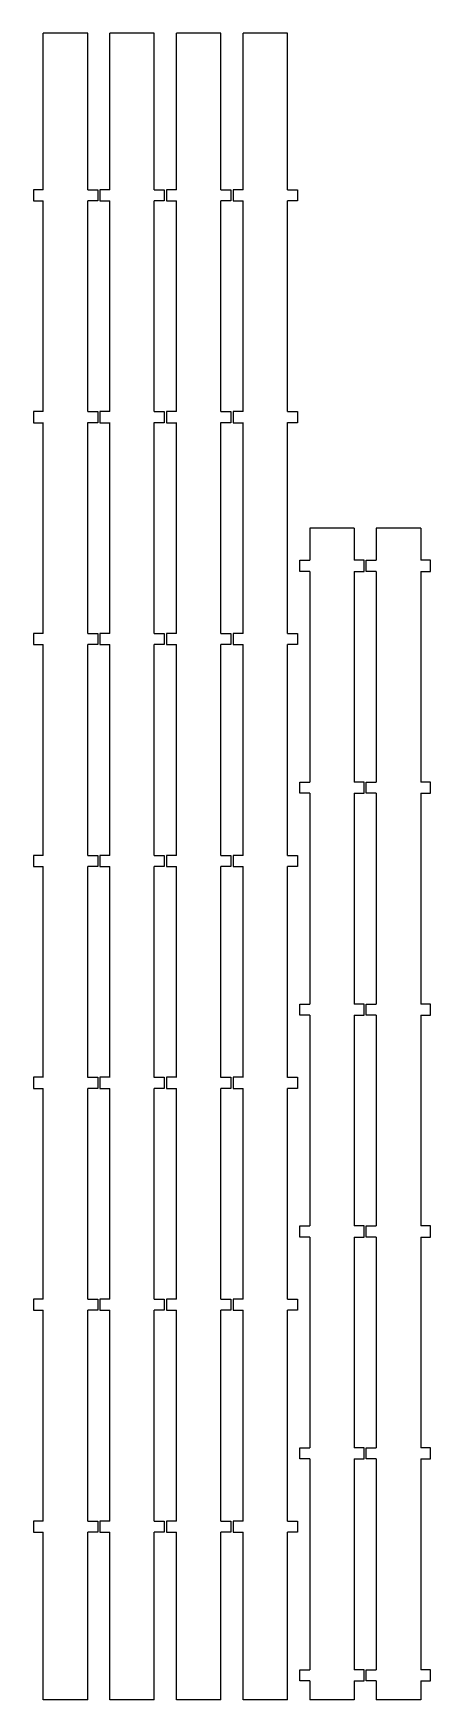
# Model space of a CAD drawing. Header units: millimetres. Extents: x -4 to 175, y 0 to 751.
import ezdxf

# ---------------------------------------------------------------- set-up
doc = ezdxf.new("R2010")
doc.units = ezdxf.units.MM

msp = doc.modelspace()

# ---------------------------------------------------------------- linework, layer by layer
for p, q in [((20, 751), (0, 751)), ((50, 751), (30, 751)), ((80, 751), (60, 751)), ((110, 751), (90, 751)), ((140, 528), (120, 528)), ((170, 528), (150, 528)), ((20, 0), (0, 0)), ((50, 0), (30, 0)), ((80, 0), (60, 0)), ((110, 0), (90, 0)), ((140, 0), (120, 0)), ((170, 0), (150, 0))]:
    msp.add_line(p, q)
for points in [[(0, 680.5), (0, 751)], [(20, 680.5), (20, 751)], [(30, 680.5), (30, 751)], [(50, 680.5), (50, 751)], [(60, 680.5), (60, 751)], [(80, 680.5), (80, 751)], [(90, 680.5), (90, 751)], [(110, 680.5), (110, 751)], [(0, 680.5), (-4.5, 680.5), (-4.5, 675.5)], [(20, 680.5), (24.5, 680.5), (24.5, 675.5)], [(30, 680.5), (25.5, 680.5), (25.5, 675.5)], [(50, 680.5), (54.5, 680.5), (54.5, 675.5)], [(60, 680.5), (55.5, 680.5), (55.5, 675.5)], [(80, 680.5), (84.5, 680.5), (84.5, 675.5)], [(90, 680.5), (85.5, 680.5), (85.5, 675.5)], [(110, 680.5), (114.5, 680.5), (114.5, 675.5)], [(-4.5, 675.5), (0, 675.5), (0, 675.54)], [(0, 580.5), (0, 675.5)], [(24.5, 675.5), (20, 675.5), (20, 675.54)], [(20, 580.5), (20, 675.5)], [(25.5, 675.5), (30, 675.5), (30, 675.54)], [(30, 580.5), (30, 675.5)], [(54.5, 675.5), (50, 675.5), (50, 675.54)], [(50, 580.5), (50, 675.5)], [(55.5, 675.5), (60, 675.5), (60, 675.54)], [(60, 580.5), (60, 675.5)], [(84.5, 675.5), (80, 675.5), (80, 675.54)], [(80, 580.5), (80, 675.5)], [(85.5, 675.5), (90, 675.5), (90, 675.54)], [(90, 580.5), (90, 675.5)], [(114.5, 675.5), (110, 675.5), (110, 675.54)], [(110, 580.5), (110, 675.5)], [(0, 580.5), (-4.5, 580.5), (-4.5, 575.5)], [(20, 580.5), (24.5, 580.5), (24.5, 575.5)], [(30, 580.5), (25.5, 580.5), (25.5, 575.5)], [(50, 580.5), (54.5, 580.5), (54.5, 575.5)], [(60, 580.5), (55.5, 580.5), (55.5, 575.5)], [(80, 580.5), (84.5, 580.5), (84.5, 575.5)], [(90, 580.5), (85.5, 580.5), (85.5, 575.5)], [(110, 580.5), (114.5, 580.5), (114.5, 575.5)], [(-4.5, 575.5), (0, 575.5), (0, 575.55)], [(0, 480.5), (0, 575.5)], [(24.5, 575.5), (20, 575.5), (20, 575.55)], [(20, 480.5), (20, 575.5)], [(25.5, 575.5), (30, 575.5), (30, 575.55)], [(30, 480.5), (30, 575.5)], [(54.5, 575.5), (50, 575.5), (50, 575.55)], [(50, 480.5), (50, 575.5)], [(55.5, 575.5), (60, 575.5), (60, 575.55)], [(60, 480.5), (60, 575.5)], [(84.5, 575.5), (80, 575.5), (80, 575.55)], [(80, 480.5), (80, 575.5)], [(85.5, 575.5), (90, 575.5), (90, 575.55)], [(90, 480.5), (90, 575.5)], [(114.5, 575.5), (110, 575.5), (110, 575.55)], [(110, 480.5), (110, 575.5)], [(120, 528), (120, 513.5)], [(140, 528), (140, 513.5)], [(150, 528), (150, 513.5)], [(170, 528), (170, 513.5)], [(120, 508.5), (115.5, 508.5), (115.5, 513.5), (120, 513.5)], [(140, 508.5), (144.5, 508.5), (144.5, 513.5), (140, 513.5)], [(150, 508.5), (145.5, 508.5), (145.5, 513.5), (150, 513.5)], [(170, 508.5), (174.5, 508.5), (174.5, 513.5), (170, 513.5)], [(120, 508.5), (120, 413.5)], [(140, 508.5), (140, 413.5)], [(150, 508.5), (150, 413.5)], [(170, 508.5), (170, 413.5)], [(0, 480.5), (-4.5, 480.5), (-4.5, 475.5)], [(-4.5, 475.5), (0, 475.5)], [(0, 380.5), (0, 475.5)], [(20, 480.5), (24.5, 480.5), (24.5, 475.5)], [(20, 380.5), (20, 475.5)], [(24.5, 475.5), (20, 475.5)], [(30, 480.5), (25.5, 480.5), (25.5, 475.5)], [(25.5, 475.5), (30, 475.5)], [(30, 380.5), (30, 475.5)], [(50, 480.5), (54.5, 480.5), (54.5, 475.5)], [(50, 380.5), (50, 475.5)], [(54.5, 475.5), (50, 475.5)], [(60, 480.5), (55.5, 480.5), (55.5, 475.5)], [(55.5, 475.5), (60, 475.5)], [(60, 380.5), (60, 475.5)], [(80, 480.5), (84.5, 480.5), (84.5, 475.5)], [(80, 380.5), (80, 475.5)], [(84.5, 475.5), (80, 475.5)], [(90, 480.5), (85.5, 480.5), (85.5, 475.5)], [(85.5, 475.5), (90, 475.5)], [(90, 380.5), (90, 475.5)], [(110, 480.5), (114.5, 480.5), (114.5, 475.5)], [(110, 380.5), (110, 475.5)], [(114.5, 475.5), (110, 475.5)], [(120, 408.5), (115.5, 408.5), (115.5, 413.5), (120, 413.5)], [(140, 408.5), (144.5, 408.5), (144.5, 413.5), (140, 413.5)], [(150, 408.5), (145.5, 408.5), (145.5, 413.5), (150, 413.5)], [(170, 408.5), (174.5, 408.5), (174.5, 413.5), (170, 413.5)], [(120, 408.5), (120, 313.5)], [(140, 408.5), (140, 313.5)], [(150, 408.5), (150, 313.5)], [(170, 408.5), (170, 313.5)], [(0, 380.49), (0, 380.5), (-4.5, 380.5), (-4.5, 375.5)], [(-4.5, 375.5), (0, 375.5)], [(0, 280.5), (0, 375.5)], [(20, 380.49), (20, 380.5), (24.5, 380.5), (24.5, 375.5)], [(20, 280.5), (20, 375.5)], [(24.5, 375.5), (20, 375.5)], [(30, 380.49), (30, 380.5), (25.5, 380.5), (25.5, 375.5)], [(25.5, 375.5), (30, 375.5)], [(30, 280.5), (30, 375.5)], [(50, 380.49), (50, 380.5), (54.5, 380.5), (54.5, 375.5)], [(50, 280.5), (50, 375.5)], [(54.5, 375.5), (50, 375.5)], [(60, 380.49), (60, 380.5), (55.5, 380.5), (55.5, 375.5)], [(55.5, 375.5), (60, 375.5)], [(60, 280.5), (60, 375.5)], [(80, 380.49), (80, 380.5), (84.5, 380.5), (84.5, 375.5)], [(80, 280.5), (80, 375.5)], [(84.5, 375.5), (80, 375.5)], [(90, 380.49), (90, 380.5), (85.5, 380.5), (85.5, 375.5)], [(85.5, 375.5), (90, 375.5)], [(90, 280.5), (90, 375.5)], [(110, 380.49), (110, 380.5), (114.5, 380.5), (114.5, 375.5)], [(110, 280.5), (110, 375.5)], [(114.5, 375.5), (110, 375.5)], [(120, 308.5), (115.5, 308.5), (115.5, 313.5), (120, 313.5)], [(120, 313.5), (120, 313.46)], [(120, 308.5), (120, 213.5)], [(140, 313.5), (140, 313.46)], [(140, 308.5), (144.5, 308.5), (144.5, 313.5), (140, 313.5)], [(140, 308.5), (140, 213.5)], [(150, 308.5), (145.5, 308.5), (145.5, 313.5), (150, 313.5)], [(150, 313.5), (150, 313.46)], [(150, 308.5), (150, 213.5)], [(170, 313.5), (170, 313.46)], [(170, 308.5), (174.5, 308.5), (174.5, 313.5), (170, 313.5)], [(170, 308.5), (170, 213.5)], [(0, 280.47), (0, 280.5), (-4.5, 280.5), (-4.5, 275.5)], [(20, 280.47), (20, 280.5), (24.5, 280.5), (24.5, 275.5)], [(30, 280.47), (30, 280.5), (25.5, 280.5), (25.5, 275.5)], [(50, 280.47), (50, 280.5), (54.5, 280.5), (54.5, 275.5)], [(60, 280.47), (60, 280.5), (55.5, 280.5), (55.5, 275.5)], [(80, 280.47), (80, 280.5), (84.5, 280.5), (84.5, 275.5)], [(90, 280.47), (90, 280.5), (85.5, 280.5), (85.5, 275.5)], [(110, 280.47), (110, 280.5), (114.5, 280.5), (114.5, 275.5)], [(-4.5, 275.5), (0, 275.5)], [(0, 180.5), (0, 275.5)], [(20, 180.5), (20, 275.5)], [(24.5, 275.5), (20, 275.5)], [(25.5, 275.5), (30, 275.5)], [(30, 180.5), (30, 275.5)], [(50, 180.5), (50, 275.5)], [(54.5, 275.5), (50, 275.5)], [(55.5, 275.5), (60, 275.5)], [(60, 180.5), (60, 275.5)], [(80, 180.5), (80, 275.5)], [(84.5, 275.5), (80, 275.5)], [(85.5, 275.5), (90, 275.5)], [(90, 180.5), (90, 275.5)], [(110, 180.5), (110, 275.5)], [(114.5, 275.5), (110, 275.5)], [(120, 208.5), (115.5, 208.5), (115.5, 213.5), (120, 213.5)], [(140, 208.5), (144.5, 208.5), (144.5, 213.5), (140, 213.5)], [(150, 208.5), (145.5, 208.5), (145.5, 213.5), (150, 213.5)], [(170, 208.5), (174.5, 208.5), (174.5, 213.5), (170, 213.5)], [(120, 208.5), (120, 113.5)], [(140, 208.5), (140, 113.5)], [(150, 208.5), (150, 113.5)], [(170, 208.5), (170, 113.5)], [(0, 180.5), (-4.5, 180.5), (-4.5, 175.5)], [(20, 180.5), (24.5, 180.5), (24.5, 175.5)], [(30, 180.5), (25.5, 180.5), (25.5, 175.5)], [(50, 180.5), (54.5, 180.5), (54.5, 175.5)], [(60, 180.5), (55.5, 180.5), (55.5, 175.5)], [(80, 180.5), (84.5, 180.5), (84.5, 175.5)], [(90, 180.5), (85.5, 180.5), (85.5, 175.5)], [(110, 180.5), (114.5, 180.5), (114.5, 175.5)], [(-4.5, 175.5), (0, 175.5), (0, 175.56)], [(0, 80.5), (0, 175.5)], [(24.5, 175.5), (20, 175.5), (20, 175.56)], [(20, 80.5), (20, 175.5)], [(25.5, 175.5), (30, 175.5), (30, 175.56)], [(30, 80.5), (30, 175.5)], [(54.5, 175.5), (50, 175.5), (50, 175.56)], [(50, 80.5), (50, 175.5)], [(55.5, 175.5), (60, 175.5), (60, 175.56)], [(60, 80.5), (60, 175.5)], [(84.5, 175.5), (80, 175.5), (80, 175.56)], [(80, 80.5), (80, 175.5)], [(85.5, 175.5), (90, 175.5), (90, 175.56)], [(90, 80.5), (90, 175.5)], [(114.5, 175.5), (110, 175.5), (110, 175.56)], [(110, 80.5), (110, 175.5)], [(120, 108.5), (115.5, 108.5), (115.5, 113.5), (120, 113.5)], [(140, 108.5), (144.5, 108.5), (144.5, 113.5), (140, 113.5)], [(150, 108.5), (145.5, 108.5), (145.5, 113.5), (150, 113.5)], [(170, 108.5), (174.5, 108.5), (174.5, 113.5), (170, 113.5)], [(120, 108.5), (120, 13.5)], [(140, 108.5), (140, 13.5)], [(150, 108.5), (150, 13.5)], [(170, 108.5), (170, 13.5)], [(0, 80.5), (-4.5, 80.5), (-4.5, 75.5)], [(-4.5, 75.5), (0, 75.5)], [(0, 0), (0, 75.5)], [(20, 80.5), (24.5, 80.5), (24.5, 75.5)], [(20, 0), (20, 75.5)], [(24.5, 75.5), (20, 75.5)], [(30, 80.5), (25.5, 80.5), (25.5, 75.5)], [(25.5, 75.5), (30, 75.5)], [(30, 0), (30, 75.5)], [(50, 80.5), (54.5, 80.5), (54.5, 75.5)], [(50, 0), (50, 75.5)], [(54.5, 75.5), (50, 75.5)], [(60, 80.5), (55.5, 80.5), (55.5, 75.5)], [(55.5, 75.5), (60, 75.5)], [(60, 0), (60, 75.5)], [(80, 80.5), (84.5, 80.5), (84.5, 75.5)], [(80, 0), (80, 75.5)], [(84.5, 75.5), (80, 75.5)], [(90, 80.5), (85.5, 80.5), (85.5, 75.5)], [(85.5, 75.5), (90, 75.5)], [(90, 0), (90, 75.5)], [(110, 80.5), (114.5, 80.5), (114.5, 75.5)], [(110, 0), (110, 75.5)], [(114.5, 75.5), (110, 75.5)], [(120, 8.5), (115.5, 8.5), (115.5, 13.5), (120, 13.5)], [(120, 8.5), (120, 0)], [(140, 8.5), (144.5, 8.5), (144.5, 13.5), (140, 13.5)], [(140, 8.5), (140, 0)], [(150, 8.5), (145.5, 8.5), (145.5, 13.5), (150, 13.5)], [(150, 8.5), (150, 0)], [(170, 8.5), (174.5, 8.5), (174.5, 13.5), (170, 13.5)], [(170, 8.5), (170, 0)]]:
    msp.add_lwpolyline(points)

doc.saveas('drawing.dxf')
